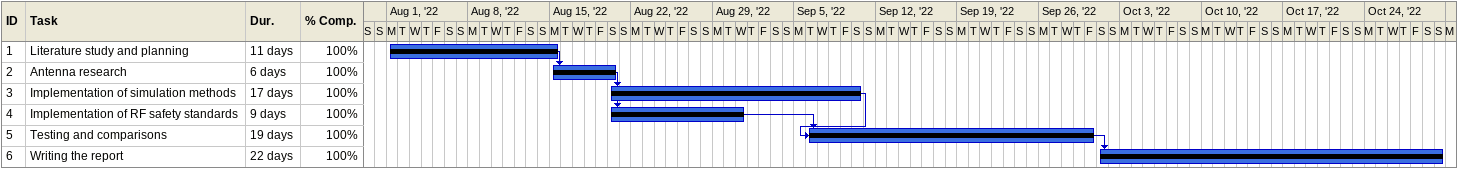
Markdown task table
| ID | Task | Duration | Start | Finish | Predecessors | % complete |
|---|---|---|---|---|---|---|
| 1 | Literature study and planning | 11d | 2022-08-01 | 2022-08-15 |  | 100 |
| 2 | Antenna research | 6d | 2022-08-15 | 2022-08-20 | 1 | 100 |
| 3 | Implementation of simulation methods | 17d | 2022-08-20 | 2022-09-10 | 2 | 100 |
| 4 | Implementation of RF safety standards | 9d | 2022-08-20 | 2022-08-31 | 2 | 100 |
| 5 | Testing and comparisons | 19d | 2022-09-06 | 2022-09-30 | 3, 4 | 100 |
| 6 | Writing the report | 22d | 2022-10-01 | 2022-10-30 | 5 | 100 |
